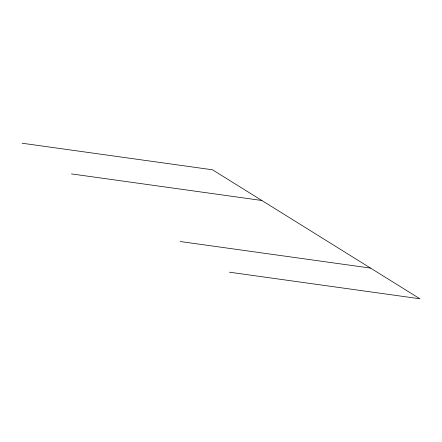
<?xml version="1.0" encoding="UTF-8"?>
<svg xmlns="http://www.w3.org/2000/svg" width="442" height="442" viewBox="0 0 442 442"><rect width="100%" height="100%" fill="white"/><g stroke="black" fill="none" stroke-linecap="round" stroke-linejoin="round"><path stroke-width="0.66" d="M22.1 143.225L212.519 169.8L419.9 298.775L229.481 272.2M71.438 173.905L261.852 200.486M180.148 241.514L370.562 268.095"/></g></svg>
